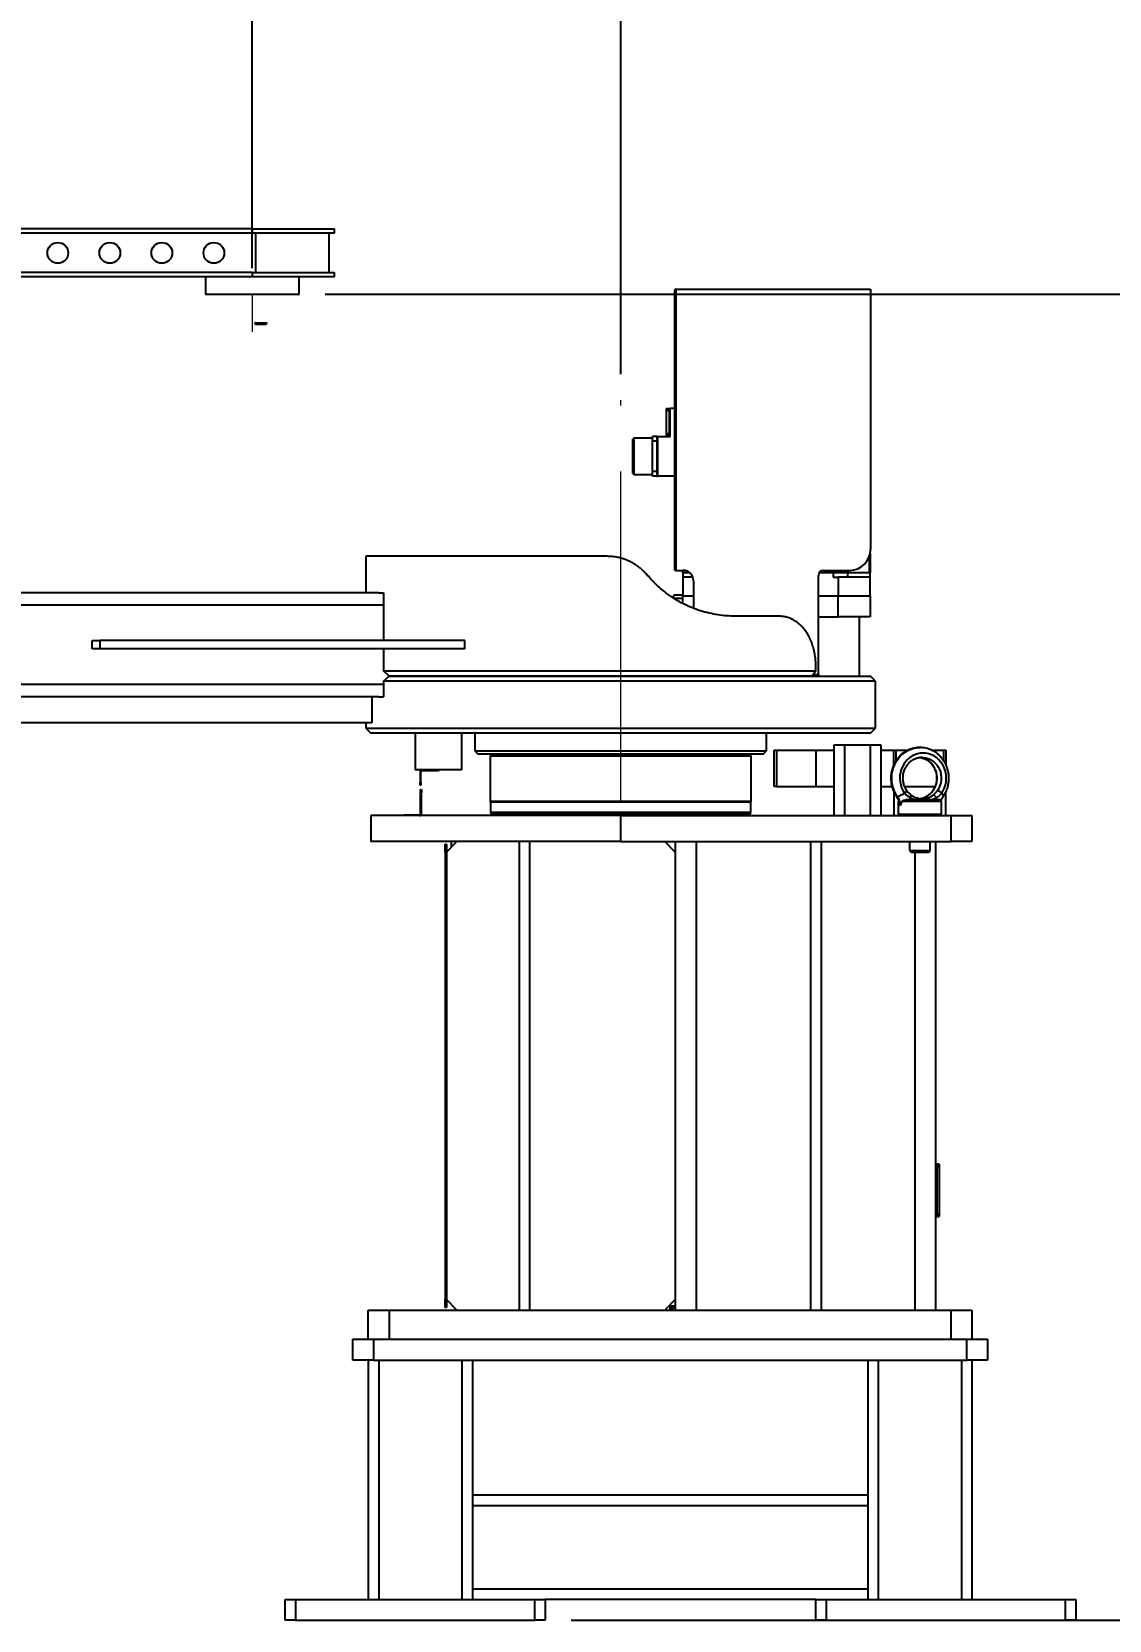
# Model space of a CAD drawing. Header units: millimetres. Extents: x 1 to 7426, y 0 to 5250.
# Drawn here: x 2640 to 3676, y 2807 to 4333 of the extents above; entities that cross this region are included whole.
import ezdxf

# ---------------------------------------------------------------- set-up
doc = ezdxf.new("R2010")
doc.units = ezdxf.units.MM
doc.header["$LTSCALE"] = 25
doc.linetypes.add('CENTERX2', pattern=[20.32, 12.7, -2.54, 2.54, -2.54])
doc.layers.add('标注层', color=137, linetype='Continuous', lineweight=25)
doc.styles.add('SLDTEXTSTYLE2', font='TXT', dxfattribs={"width": 0.7})
doc.dimstyles.new('SLDDIMSTYLE0', dxfattribs={"dimtxt": 80, "dimasz": 75, "dimexe": 0, "dimexo": 0.0625, "dimgap": 20, "dimtad": 2, "dimrnd": 1e-09, "dimzin": 12, "dimdsep": 46, "dimtxsty": 'SLDTEXTSTYLE2', "dimsah": 1, "dimcen": 0.09, "dimadec": 0, "dimazin": 3, "dimtfac": 1, "dimtofl": 0, "dimtmove": 0, "dimatfit": 3, "dimfxl": 0, "dimfrac": 2, "dimtolj": 1, "dimtzin": 12, "dimarcsym": 0})

# ---------------------------------------------------------------- blocks, each defined once
blk = doc.blocks.new('_D')
at = {"layer": '标注层'}
for p, q in [((3206.3, 4004), (3206.3, 4567.8)), ((1902.3, 4542.8), (3206.3, 4542.8))]:
    blk.add_line(p, q, dxfattribs=at)
for points in [[(1902.3, 4542.8), (1977.3, 4530.3), (1977.3, 4555.3)], [(3206.3, 4542.8), (3131.3, 4555.3), (3131.3, 4530.3)]]:
    blk.add_solid(points, dxfattribs=at)
at = {"layer": '标注层', "insert": (2515.8, 4645.9), "char_height": 80, "attachment_point": 1, "style": 'SLDTEXTSTYLE2'}
blk.add_mtext('1304', dxfattribs=at)
blk = doc.blocks.new('_D_1')
at = {"layer": '标注层'}
for p, q in [((2852.3, 4106), (2852.3, 4425.6)), ((2852.3, 4400.6), (1902.3, 4400.6))]:
    blk.add_line(p, q, dxfattribs=at)
for points in [[(1902.3, 4400.6), (1977.3, 4388.1), (1977.3, 4413.1)], [(2852.3, 4400.6), (2777.3, 4413.1), (2777.3, 4388.1)]]:
    blk.add_solid(points, dxfattribs=at)
at = {"layer": '标注层', "insert": (2316.2, 4503.7), "char_height": 80, "attachment_point": 1, "style": 'SLDTEXTSTYLE2'}
blk.add_mtext('950', dxfattribs=at)
blk = doc.blocks.new('_D_3')
at = {"layer": '标注层'}
for p, q in [((2922.3, 4081), (3868.8, 4081)), ((3843.8, 4081), (3843.8, 2806.9)), ((3158.8, 2806.9), (3868.8, 2806.9))]:
    blk.add_line(p, q, dxfattribs=at)
for points in [[(3843.8, 4081), (3831.3, 4006), (3856.3, 4006)], [(3843.8, 2806.9), (3856.3, 2881.9), (3831.3, 2881.9)]]:
    blk.add_solid(points, dxfattribs=at)
at = {"layer": '标注层', "insert": (3740.6, 3312.9), "char_height": 80, "attachment_point": 1, "rotation": 90, "style": 'SLDTEXTSTYLE2'}
blk.add_mtext('1274.1', dxfattribs=at)

msp = doc.modelspace()

# ---------------------------------------------------------------- linework, layer by layer
at = {"color": 7, "linetype": 'Continuous', "lineweight": 25}
for p, q in [((2852.272, 4139.544), (2342.723, 4139.544)), ((2852.272, 4143.544), (2400.223, 4143.544)), ((2852.272, 4143.544), (2852.272, 4139.544)), ((2852.272, 4143.544), (2931.272, 4143.544)), ((2931.272, 4139.544), (2852.272, 4139.544)), ((2855.363, 4139.544), (2855.363, 4101.544)), ((2926.272, 4101.544), (2926.272, 4139.544)), ((2931.272, 4139.544), (2931.272, 4143.544)), ((2852.272, 4101.544), (1973.9, 4101.544)), ((2852.272, 4097.544), (1973.9, 4097.544)), ((2807.272, 4097.544), (2807.272, 4081.044)), ((2852.272, 4101.544), (2852.272, 4097.544)), ((2852.272, 4101.544), (2931.272, 4101.544)), ((2931.272, 4097.544), (2852.272, 4097.544)), ((2897.272, 4081.044), (2897.272, 4097.544)), ((2931.272, 4097.544), (2931.272, 4101.544)), ((2807.272, 4081.044), (2807.772, 4080.544)), ((2807.272, 4081.044), (2861.087, 4081.044)), ((2808.634, 4080.544), (2807.772, 4080.544)), ((2827.579, 4080.544), (2808.634, 4080.544)), ((2860.989, 4080.544), (2827.579, 4080.544)), ((2889.292, 4080.544), (2860.989, 4080.544)), ((2861.087, 4081.044), (2897.272, 4081.044)), ((2896.772, 4080.544), (2889.292, 4080.544)), ((2896.772, 4080.544), (2897.272, 4081.044)), ((3258.272, 4080.544), (3258.272, 4084.544)), ((3258.272, 3815.544), (3258.272, 4080.544)), ((3259.272, 4080.544), (3258.272, 4080.544)), ((3259.272, 4085.544), (3259.272, 4080.544)), ((3259.272, 4085.544), (3446.272, 4085.544)), ((3259.272, 4080.544), (3259.272, 3815.544)), ((3446.272, 4080.544), (3259.272, 4080.544)), ((3446.272, 4085.544), (3446.272, 4080.544)), ((3446.272, 4080.544), (3446.272, 3835.544)), ((2854.824, 4053.204), (2854.824, 4052.504)), ((2855.124, 4053.504), (2865.491, 4053.504)), ((2855.124, 4052.204), (2865.491, 4052.204)), ((2865.793, 4053.204), (2865.793, 4052.504)), ((3249.897, 3971.086), (3252.897, 3971.086)), ((3249.897, 3971.086), (3249.897, 3969.086)), ((3249.897, 3969.086), (3252.897, 3969.086)), ((3249.897, 3969.086), (3249.897, 3947.086)), ((3252.897, 3971.086), (3252.897, 3969.086)), ((3253.897, 3970.586), (3252.897, 3970.586)), ((3252.897, 3969.086), (3252.897, 3947.086)), ((3253.897, 3968.586), (3252.897, 3968.586)), ((3253.897, 3944.044), (3253.897, 3971.044)), ((3258.272, 3971.044), (3253.897, 3971.044)), ((3218.897, 3942.544), (3217.897, 3941.544)), ((3217.897, 3908.544), (3217.897, 3941.544)), ((3236.897, 3942.544), (3218.897, 3942.544)), ((3218.897, 3942.544), (3218.897, 3907.544)), ((3240.897, 3944.094), (3236.897, 3944.094)), ((3236.897, 3939.724), (3236.897, 3944.094)), ((3240.897, 3939.724), (3236.897, 3939.724)), ((3236.897, 3910.364), (3236.897, 3939.724)), ((3240.897, 3944.094), (3240.897, 3939.724)), ((3240.897, 3944.094), (3241.897, 3944.094)), ((3240.897, 3939.724), (3240.897, 3910.364)), ((3240.897, 3939.724), (3241.897, 3939.724)), ((3241.897, 3944.094), (3241.897, 3944.044)), ((3241.897, 3906.044), (3241.897, 3944.044)), ((3241.897, 3944.044), (3253.897, 3944.044)), ((3249.897, 3947.086), (3249.897, 3945.086)), ((3249.897, 3947.086), (3252.897, 3947.086)), ((3249.897, 3945.086), (3252.897, 3945.086)), ((3252.897, 3947.586), (3253.897, 3947.586)), ((3252.897, 3947.086), (3252.897, 3945.086)), ((3253.897, 3945.586), (3252.897, 3945.586)), ((3217.897, 3908.544), (3218.897, 3907.544)), ((3218.897, 3907.544), (3236.897, 3907.544)), ((3240.897, 3910.364), (3236.897, 3910.364)), ((3236.897, 3905.994), (3236.897, 3910.364)), ((3240.897, 3910.364), (3240.897, 3905.994)), ((3240.897, 3910.364), (3241.897, 3910.364)), ((3240.897, 3905.994), (3236.897, 3905.994)), ((3240.897, 3905.994), (3241.897, 3905.994)), ((3258.272, 3906.044), (3241.897, 3906.044)), ((3241.897, 3906.044), (3241.897, 3905.994)), ((3445.897, 3831.689), (3445.897, 3813.044)), ((2961.272, 3829.044), (2961.272, 3794.044)), ((3193.415, 3829.044), (2961.272, 3829.044)), ((3259.272, 3815.544), (3258.272, 3815.544)), ((3259.272, 3815.544), (3266.272, 3815.544)), ((3265.897, 3813.044), (3265.897, 3815.544)), ((3401.272, 3815.544), (3426.272, 3815.544)), ((3410.397, 3815.544), (3410.397, 3813.044)), ((3265.897, 3813.044), (3265.897, 3809.044)), ((3272.886, 3813.044), (3265.897, 3813.044)), ((3265.897, 3809.044), (3265.897, 3791.044)), ((3275.639, 3809.044), (3265.897, 3809.044)), ((3272.886, 3813.044), (3266.397, 3813.044)), ((3276.272, 3805.544), (3276.272, 3779.137)), ((3396.272, 3715.544), (3396.272, 3810.544)), ((3410.397, 3813.044), (3396.942, 3813.044)), ((3409.897, 3813.044), (3396.942, 3813.044)), ((3410.397, 3813.044), (3410.397, 3809.044)), ((3410.397, 3813.044), (3410.584, 3813.044)), ((3410.397, 3809.044), (3415.397, 3809.044)), ((3424.202, 3813.044), (3410.584, 3813.044)), ((3415.397, 3809.044), (3415.397, 3791.044)), ((3445.897, 3809.044), (3415.397, 3809.044)), ((3424.202, 3813.044), (3424.592, 3813.044)), ((3424.351, 3813.044), (3424.351, 3809.044)), ((3445.897, 3813.044), (3424.592, 3813.044)), ((3445.397, 3813.044), (3424.592, 3813.044)), ((3445.897, 3809.044), (3445.897, 3813.044)), ((3445.897, 3791.044), (3445.897, 3809.044)), ((2974.02, 3794.044), (2021.272, 3794.044)), ((2974.02, 3794.044), (2978.401, 3794.044)), ((2978.401, 3794.044), (2978.401, 3748.044)), ((3265.897, 3791.744), (3258.33, 3791.744)), ((3258.33, 3788.744), (3265.897, 3788.744)), ((3265.897, 3783.787), (3265.897, 3791.044)), ((3265.897, 3791.044), (3276.272, 3791.044)), ((3396.272, 3791.044), (3415.397, 3791.044)), ((3415.397, 3771.044), (3415.397, 3791.044)), ((3415.397, 3791.044), (3445.897, 3791.044)), ((3445.897, 3791.044), (3445.897, 3771.044)), ((3357.864, 3771.544), (3316.272, 3771.544)), ((3396.272, 3771.044), (3415.397, 3771.044)), ((3445.897, 3771.044), (3415.397, 3771.044)), ((3435.897, 3714.044), (3435.897, 3771.044)), ((2698.401, 3740.044), (2698.401, 3748.044)), ((2698.401, 3748.044), (2705.834, 3748.044)), ((2705.834, 3740.044), (2698.401, 3740.044)), ((2705.834, 3748.044), (2705.834, 3740.044)), ((3056.372, 3748.044), (2705.834, 3748.044)), ((3056.372, 3740.044), (2705.834, 3740.044)), ((2978.401, 3740.044), (2978.401, 3719.044)), ((3056.372, 3740.044), (3056.372, 3748.044)), ((2983.786, 3714.044), (2978.401, 3719.044)), ((2978.401, 3719.044), (3393.953, 3719.044)), ((2978.401, 3709.044), (2983.786, 3714.044)), ((2978.401, 3709.044), (2978.401, 3694.044)), ((3451.272, 3709.044), (2978.401, 3709.044)), ((2983.786, 3714.044), (3446.272, 3714.044)), ((3390.123, 3714.044), (2983.786, 3714.044)), ((3393.953, 3719.044), (3390.123, 3714.044)), ((3391.272, 3715.544), (3396.272, 3715.544)), ((3393.953, 3719.044), (3393.953, 3721.544)), ((3396.272, 3715.544), (3396.272, 3714.044)), ((3451.272, 3709.044), (3446.272, 3714.044)), ((3451.272, 3664.044), (3451.272, 3709.044)), ((2974.02, 3694.044), (2021.272, 3694.044)), ((2967.073, 3694.044), (2967.073, 3669.044)), ((2974.02, 3694.044), (2978.401, 3694.044)), ((2967.073, 3669.044), (2467.073, 3669.044)), ((2961.272, 3669.044), (2961.272, 3664.044)), ((2961.272, 3664.044), (2966.272, 3659.044)), ((2961.272, 3664.044), (3451.272, 3664.044)), ((3446.272, 3659.044), (3451.272, 3664.044)), ((3446.272, 3659.044), (2966.272, 3659.044)), ((3008.772, 3659.044), (3008.772, 3624.044)), ((3053.772, 3624.044), (3053.772, 3659.044)), ((3066.272, 3659.044), (3066.272, 3642.044)), ((3346.272, 3642.044), (3346.272, 3659.044)), ((3411.272, 3579.944), (3411.272, 3647.944)), ((3411.272, 3647.944), (3421.272, 3647.944)), ((3421.272, 3647.944), (3421.272, 3579.944)), ((3421.272, 3647.944), (3446.272, 3647.944)), ((3446.272, 3579.944), (3446.272, 3647.944)), ((3446.272, 3647.944), (3456.272, 3647.944)), ((3456.272, 3647.944), (3456.272, 3579.944)), ((3066.272, 3642.044), (3069.272, 3639.044)), ((3066.272, 3642.044), (3346.272, 3642.044)), ((3343.272, 3639.044), (3069.272, 3639.044)), ((3081.272, 3637.544), (3080.772, 3637.044)), ((3080.772, 3637.044), (3080.772, 3593.444)), ((3230.756, 3637.044), (3080.772, 3637.044)), ((3081.272, 3639.044), (3081.272, 3637.544)), ((3230.658, 3637.544), (3081.272, 3637.544)), ((3331.272, 3637.544), (3230.658, 3637.544)), ((3331.772, 3637.044), (3230.756, 3637.044)), ((3331.272, 3637.544), (3331.272, 3639.044)), ((3331.772, 3637.044), (3331.272, 3637.544)), ((3331.772, 3593.444), (3331.772, 3637.044)), ((3343.272, 3639.044), (3346.272, 3642.044)), ((3353.772, 3607.944), (3353.772, 3642.944)), ((3353.772, 3642.944), (3356.058, 3642.944)), ((3356.058, 3642.944), (3356.058, 3607.944)), ((3356.058, 3642.944), (3393.772, 3642.944)), ((3393.772, 3642.944), (3393.772, 3607.944)), ((3393.772, 3642.944), (3411.272, 3642.944)), ((3456.272, 3642.944), (3468.772, 3642.944)), ((3468.772, 3628.949), (3468.772, 3642.944)), ((3468.772, 3642.944), (3470.772, 3642.944)), ((3470.772, 3642.944), (3470.772, 3632.588)), ((3470.772, 3642.944), (3482.752, 3642.944)), ((3494.476, 3645.312), (3493.038, 3645.344)), ((3494.217, 3645.356), (3494.481, 3645.351)), ((3495.798, 3635.944), (3496.612, 3635.924)), ((3504.811, 3642.944), (3516.772, 3642.944)), ((3516.772, 3632.568), (3516.772, 3642.944)), ((3516.772, 3642.944), (3518.772, 3642.944)), ((3518.772, 3642.944), (3518.772, 3629.018)), ((3053.772, 3624.044), (3008.772, 3624.044)), ((3013.472, 3622.244), (3013.472, 3612.044)), ((3014.272, 3612.044), (3014.272, 3622.244)), ((3015.272, 3623.244), (3030.272, 3623.244)), ((3030.272, 3623.244), (3030.272, 3624.044)), ((3032.272, 3623.244), (3030.272, 3623.244)), ((3032.272, 3624.044), (3032.272, 3623.244)), ((3013.472, 3612.044), (3014.272, 3612.044)), ((3013.472, 3609.044), (3013.472, 3612.044)), ((3014.272, 3609.044), (3013.472, 3609.044)), ((3013.972, 3601.944), (3013.972, 3604.944)), ((3013.972, 3604.944), (3014.772, 3604.944)), ((3013.972, 3581.744), (3013.972, 3601.944)), ((3014.772, 3601.944), (3013.972, 3601.944)), ((3014.272, 3612.044), (3014.272, 3609.044)), ((3014.772, 3604.944), (3014.772, 3601.944)), ((3014.772, 3581.744), (3014.772, 3601.944)), ((3356.058, 3607.944), (3353.772, 3607.944)), ((3356.058, 3607.944), (3393.772, 3607.944)), ((3393.772, 3607.944), (3411.272, 3607.944)), ((3456.272, 3607.944), (3466.939, 3607.944)), ((3468.772, 3602.87), (3468.772, 3579.944)), ((3479.106, 3607.944), (3508.445, 3607.944)), ((3518.772, 3579.944), (3518.772, 3602.939)), ((3080.772, 3593.444), (3081.272, 3592.944)), ((3230.756, 3593.444), (3080.772, 3593.444)), ((3081.272, 3592.944), (3081.272, 3583.044)), ((3230.658, 3592.944), (3081.272, 3592.944)), ((3331.272, 3592.944), (3230.658, 3592.944)), ((3331.772, 3593.444), (3230.756, 3593.444)), ((3331.272, 3592.944), (3331.772, 3593.444)), ((3331.272, 3583.044), (3331.272, 3592.944)), ((3471.826, 3598.443), (3471.932, 3598.443)), ((3471.932, 3598.443), (3472.041, 3598.443)), ((3473.072, 3593.544), (3473.072, 3581.444)), ((3473.686, 3592.729), (3474.523, 3589.519)), ((3474.651, 3589.519), (3474.523, 3589.519)), ((3474.783, 3589.519), (3474.651, 3589.519)), ((3476.561, 3593.544), (3474.783, 3589.519)), ((3485.228, 3595.044), (3484.594, 3597.354)), ((3484.594, 3597.354), (3488.235, 3595.044)), ((3495.955, 3595.944), (3494.883, 3595.978)), ((3505.973, 3595.044), (3509.615, 3597.354)), ((3509.615, 3597.354), (3508.981, 3595.044)), ((3514.472, 3581.444), (3514.472, 3593.544)), ((2966.272, 3579.944), (2966.272, 3554.944)), ((3206.272, 3579.944), (2966.272, 3579.944)), ((2997.972, 3579.944), (2997.972, 3580.744)), ((2997.972, 3580.744), (2999.972, 3580.744)), ((2999.972, 3580.744), (2999.972, 3579.944)), ((2999.972, 3580.744), (3012.972, 3580.744)), ((3081.272, 3583.044), (3082.196, 3581.444)), ((3230.658, 3583.044), (3081.272, 3583.044)), ((3230.478, 3581.444), (3082.196, 3581.444)), ((3106.772, 3581.444), (3106.772, 3579.944)), ((3206.272, 3554.944), (3206.272, 3579.944)), ((3206.272, 3579.944), (3523.772, 3579.944)), ((3330.348, 3581.444), (3230.478, 3581.444)), ((3331.272, 3583.044), (3230.658, 3583.044)), ((3305.772, 3579.944), (3305.772, 3581.444)), ((3330.348, 3581.444), (3331.272, 3583.044)), ((3523.772, 3554.944), (3523.772, 3579.944)), ((3523.772, 3579.944), (3543.772, 3579.944)), ((3543.772, 3579.944), (3543.772, 3554.944)), ((3206.272, 3554.944), (2966.272, 3554.944)), ((3037.772, 3552.444), (3038.772, 3552.444)), ((3037.772, 3544.444), (3037.772, 3552.444)), ((3038.772, 3544.444), (3037.772, 3544.444)), ((3037.772, 3544.444), (3037.772, 3115.444)), ((3048.772, 3554.944), (3038.772, 3544.944)), ((3038.772, 3552.444), (3038.772, 3544.944)), ((3038.772, 3544.944), (3038.772, 3114.944)), ((3038.772, 3544.444), (3038.772, 3115.444)), ((3043.772, 3549.944), (3043.772, 3554.944)), ((3108.772, 3554.944), (3108.772, 3104.944)), ((3118.772, 3554.944), (3118.772, 3104.944)), ((3206.272, 3554.944), (3523.772, 3554.944)), ((3258.772, 3544.944), (3248.772, 3554.944)), ((3258.772, 3554.944), (3258.772, 3104.944)), ((3278.772, 3554.944), (3278.772, 3104.944)), ((3388.772, 3554.944), (3388.772, 3104.944)), ((3398.772, 3554.944), (3398.772, 3104.944)), ((3483.772, 3554.944), (3483.772, 3546.444)), ((3483.772, 3546.444), (3485.272, 3544.944)), ((3483.772, 3546.444), (3503.772, 3546.444)), ((3485.272, 3544.944), (3485.92, 3544.944)), ((3485.92, 3544.944), (3502.272, 3544.944)), ((3502.272, 3544.944), (3503.772, 3546.444)), ((3503.772, 3546.444), (3503.772, 3554.944)), ((3508.772, 3554.944), (3508.772, 3104.944)), ((3543.772, 3554.944), (3523.772, 3554.944)), ((3508.772, 3244.944), (3510.272, 3244.944)), ((3510.272, 3243.944), (3508.772, 3243.944)), ((3510.272, 3244.944), (3510.272, 3243.944)), ((3512.272, 3244.944), (3510.272, 3244.944)), ((3510.272, 3195.944), (3510.272, 3243.944)), ((3510.272, 3242.944), (3512.272, 3242.944)), ((3510.272, 3196.944), (3510.272, 3242.944)), ((3512.272, 3244.944), (3512.272, 3242.944)), ((3512.272, 3242.944), (3512.272, 3196.944)), ((3508.772, 3195.944), (3510.272, 3195.944)), ((3510.272, 3194.944), (3508.772, 3194.944)), ((3512.272, 3196.944), (3510.272, 3196.944)), ((3510.272, 3195.944), (3510.272, 3194.944)), ((3510.272, 3194.944), (3512.272, 3194.944)), ((3512.272, 3196.944), (3512.272, 3194.944)), ((3037.772, 3107.444), (3037.772, 3115.444)), ((3037.772, 3115.444), (3038.772, 3115.444)), ((3038.772, 3114.944), (3038.772, 3107.444)), ((3038.772, 3114.944), (3048.772, 3104.944)), ((3248.772, 3104.944), (3258.772, 3114.944)), ((2963.772, 3076.944), (2963.772, 3104.944)), ((2963.772, 3104.944), (2983.772, 3104.944)), ((2983.772, 3104.944), (2983.772, 3076.944)), ((2983.772, 3104.944), (3523.772, 3104.944)), ((3038.772, 3107.444), (3037.772, 3107.444)), ((3253.772, 3108.819), (3253.772, 3109.944)), ((3253.772, 3106.944), (3253.772, 3108.819)), ((3253.772, 3104.944), (3253.772, 3106.944)), ((3253.772, 3106.944), (3255.772, 3106.944)), ((3255.772, 3106.944), (3255.772, 3104.944)), ((3258.772, 3106.944), (3255.772, 3106.944)), ((3523.772, 3076.944), (3523.772, 3104.944)), ((3523.772, 3104.944), (3543.772, 3104.944)), ((3543.772, 3104.944), (3543.772, 3076.944)), ((2948.772, 3056.944), (2948.772, 3076.944)), ((2948.772, 3076.944), (2968.772, 3076.944)), ((2968.772, 3076.944), (2968.772, 3056.944)), ((2968.772, 3076.944), (3538.772, 3076.944)), ((3538.772, 3056.944), (3538.772, 3076.944)), ((3538.772, 3076.944), (3558.772, 3076.944)), ((3558.772, 3076.944), (3558.772, 3056.944)), ((2968.772, 3056.944), (2948.772, 3056.944)), ((2963.772, 3056.944), (2963.772, 2826.944)), ((2968.772, 3056.944), (3538.772, 3056.944)), ((2973.772, 3056.944), (2973.772, 2826.944)), ((3053.772, 3056.944), (3053.772, 2826.944)), ((3063.772, 3056.944), (3063.772, 2926.944)), ((3443.772, 3056.944), (3443.772, 2926.944)), ((3453.772, 3056.944), (3453.772, 2826.944)), ((3533.772, 3056.944), (3533.772, 2826.944)), ((3558.772, 3056.944), (3538.772, 3056.944)), ((3543.772, 3056.944), (3543.772, 2826.944)), ((3443.772, 2926.944), (3063.772, 2926.944)), ((3063.772, 2926.944), (3063.772, 2916.944)), ((3443.772, 2916.944), (3063.772, 2916.944)), ((3063.772, 2916.944), (3063.772, 2836.944)), ((3443.772, 2926.944), (3443.772, 2916.944)), ((3443.772, 2916.944), (3443.772, 2836.944)), ((2883.772, 2806.944), (2883.772, 2826.944)), ((2883.772, 2826.944), (2893.772, 2826.944)), ((2893.772, 2826.944), (2893.772, 2806.944)), ((2893.772, 2826.944), (3123.772, 2826.944)), ((3443.772, 2836.944), (3063.772, 2836.944)), ((3063.772, 2836.944), (3063.772, 2826.944)), ((3123.772, 2806.944), (3123.772, 2826.944)), ((3123.772, 2826.944), (3133.772, 2826.944)), ((3133.772, 2826.944), (3133.772, 2806.944)), ((3393.772, 2826.944), (3133.772, 2826.944)), ((3393.772, 2806.944), (3393.772, 2826.944)), ((3393.772, 2826.944), (3403.772, 2826.944)), ((3403.772, 2826.944), (3403.772, 2806.944)), ((3403.772, 2826.944), (3633.772, 2826.944)), ((3443.772, 2836.944), (3443.772, 2826.944)), ((3633.772, 2806.944), (3633.772, 2826.944)), ((3633.772, 2826.944), (3643.772, 2826.944)), ((3643.772, 2826.944), (3643.772, 2806.944)), ((2893.772, 2806.944), (2883.772, 2806.944)), ((2893.772, 2806.944), (3123.772, 2806.944)), ((3133.772, 2806.944), (3123.772, 2806.944)), ((3403.772, 2806.944), (3393.772, 2806.944)), ((3403.772, 2806.944), (3633.772, 2806.944)), ((3643.772, 2806.944), (3633.772, 2806.944))]:
    msp.add_line(p, q, dxfattribs=at)
at = {"color": 7, "linetype": 'CENTERX2', "lineweight": 18}
for p, q in [((2852.272, 4081.044), (2852.272, 4044.676)), ((3206.272, 3592.944), (3206.272, 3979.001))]:
    msp.add_line(p, q, dxfattribs=at)
at = {"color": 8, "linetype": 'Continuous', "lineweight": 25}
for p, q in [((2854.824, 4053.204), (2865.793, 4053.204)), ((2854.824, 4052.504), (2865.793, 4052.504)), ((3266.397, 3815.543), (3266.397, 3813.044)), ((3409.897, 3813.044), (3409.897, 3815.544)), ((3410.584, 3813.044), (3410.584, 3815.544)), ((3424.202, 3815.544), (3424.202, 3813.044)), ((3424.592, 3815.544), (3424.592, 3813.044)), ((3445.397, 3813.044), (3445.397, 3829.693)), ((2978.401, 3782.044), (2021.272, 3782.044)), ((2978.401, 3706.044), (2021.272, 3706.044)), ((3514.472, 3593.544), (3476.561, 3593.544)), ((3502.195, 3599.641), (3502.467, 3599.779)), ((3474.651, 3581.444), (3473.072, 3581.444)), ((3474.651, 3581.444), (3514.472, 3581.444)), ((3488.772, 3544.944), (3488.772, 3104.944)), ((3258.772, 3108.819), (3253.772, 3108.819))]:
    msp.add_line(p, q, dxfattribs=at)
at = {"color": 8, "linetype": 'Continuous', "lineweight": 25, "flags": 128}
for points in [[(3471.826, 3598.443), (3470.177, 3601.154), (3468.815, 3604.046), (3467.755, 3607.082), (3467.011, 3610.226), (3466.592, 3613.44), (3466.502, 3616.684), (3466.742, 3619.92), (3467.311, 3623.107), (3468.2, 3626.206), (3469.4, 3629.181), (3470.895, 3631.994), (3472.667, 3634.613), (3474.695, 3637.003), (3476.953, 3639.138), (3479.416, 3640.99), (3482.052, 3642.537), (3484.829, 3643.76), (3487.713, 3644.644), (3490.671, 3645.179), (3493.038, 3645.351)], [(3472.041, 3598.443), (3470.393, 3601.154), (3469.031, 3604.046), (3467.971, 3607.082), (3467.227, 3610.226), (3466.807, 3613.44), (3466.717, 3616.684), (3466.958, 3619.92), (3467.526, 3623.107), (3468.416, 3626.206), (3469.615, 3629.181), (3471.11, 3631.994), (3472.882, 3634.613), (3474.91, 3637.003), (3477.169, 3639.138), (3479.631, 3640.99), (3482.267, 3642.537), (3485.044, 3643.76), (3487.929, 3644.644), (3490.886, 3645.179), (3493.88, 3645.359), (3494.217, 3645.356)], [(3506.595, 3604.044), (3507.929, 3606.296), (3508.973, 3608.719), (3509.709, 3611.272), (3510.124, 3613.908), (3510.211, 3616.581), (3509.967, 3619.242), (3509.398, 3621.845), (3508.513, 3624.342), (3507.328, 3626.688), (3505.865, 3628.843), (3504.148, 3630.767), (3502.211, 3632.426), (3500.086, 3633.79), (3497.812, 3634.835), (3495.429, 3635.542), (3493.653, 3635.837)], [(3496.612, 3635.924), (3497.033, 3635.899), (3499.482, 3635.542), (3501.864, 3634.835), (3504.138, 3633.79), (3506.263, 3632.426), (3508.201, 3630.767), (3509.917, 3628.843), (3511.38, 3626.688), (3512.565, 3624.342), (3513.45, 3621.845), (3514.02, 3619.242), (3514.263, 3616.581), (3514.177, 3613.908), (3513.762, 3611.272), (3513.025, 3608.719), (3511.981, 3606.296), (3510.647, 3604.044)]]:
    msp.add_lwpolyline(points, dxfattribs=at)
at = {"color": 7, "linetype": 'Continuous', "lineweight": 25, "flags": 128}
msp.add_lwpolyline([(3514.782, 3601.583), (3516.271, 3604.065), (3517.467, 3606.725), (3518.355, 3609.524), (3518.919, 3612.419), (3519.151, 3615.367), (3519.049, 3618.324), (3518.613, 3621.245), (3517.851, 3624.087), (3516.772, 3626.806), (3515.395, 3629.362), (3513.739, 3631.716), (3511.83, 3633.833), (3509.695, 3635.682), (3507.368, 3637.233), (3504.883, 3638.465), (3502.277, 3639.358), (3499.59, 3639.9), (3496.861, 3640.081), (3494.133, 3639.9), (3491.446, 3639.358), (3488.84, 3638.465), (3486.355, 3637.233), (3484.028, 3635.682), (3481.893, 3633.833), (3479.984, 3631.716), (3478.328, 3629.362), (3476.951, 3626.806), (3475.872, 3624.087), (3475.11, 3621.245), (3474.674, 3618.324), (3474.572, 3615.367), (3474.804, 3612.419), (3475.368, 3609.524), (3476.256, 3606.725), (3477.452, 3604.065), (3478.941, 3601.583)], dxfattribs=at)
at = {"color": 7, "linetype": 'Continuous', "lineweight": 25}
for centre in [(2665.363, 4120.544), (2715.363, 4120.544), (2765.363, 4120.544), (2815.363, 4120.544)]:
    msp.add_circle(centre, 10, dxfattribs=at)
for centre, radius, start, end in [((3259.272, 4084.544), 1, 90, 180), ((2855.124, 4053.204), 0.3, 90, 180), ((2855.124, 4052.504), 0.3, 180, 270), ((3426.272, 3835.544), 20, 270, 0), ((3266.272, 3805.544), 10, 0, 90), ((3401.272, 3810.544), 5, 90, 180), ((3258.33, 3790.244), 1.5, 90, 270), ((3015.272, 3622.244), 1.8, 90, 180), ((3015.272, 3622.244), 1, 90, 180), ((3474.572, 3593.544), 1.5, 153.421993, 180), ((3512.972, 3593.544), 1.5, 0, 90), ((3012.972, 3581.744), 1, 270, 0), ((3012.972, 3581.744), 1.8, 270, 0), ((3474.572, 3581.444), 1.5, 180, 270), ((3512.972, 3581.444), 1.5, 270, 0)]:
    msp.add_arc(centre, radius, start, end, dxfattribs=at)
at = {"color": 8, "linetype": 'Continuous', "lineweight": 25}
for centre, radius, start, end in [((3491.445, 3613.631), 17.702, 279.476481, 308.510816), ((3495.895, 3613.462), 17.519, 270.197548, 308.639805)]:
    msp.add_arc(centre, radius, start, end, dxfattribs=at)
at = {"color": 7, "linetype": 'Continuous', "lineweight": 25}
for points, knots in [([(2865.491, 4053.504), (2865.512, 4053.503), (2865.567, 4053.499), (2865.652, 4053.464), (2865.73, 4053.396), (2865.781, 4053.307), (2865.793, 4053.238), (2865.793, 4053.204), (2865.793, 4053.204)], [0, 0, 0, 0, 0.1352734, 0.35210573, 0.56810333, 0.78307704, 0.99683316, 1, 1, 1, 1]), ([(2865.793, 4052.504), (2865.79, 4052.475), (2865.785, 4052.412), (2865.739, 4052.324), (2865.667, 4052.253), (2865.579, 4052.211), (2865.518, 4052.206), (2865.491, 4052.204)], [0, 0, 0, 0, 0.18561947, 0.39834423, 0.61193699, 0.82643217, 1, 1, 1, 1]), ([(3231.808, 3811.075), (3229.944, 3813.113), (3227.119, 3816.2), (3222.692, 3819.643), (3219.169, 3821.972), (3215.488, 3823.971), (3211.655, 3825.662), (3207.651, 3827.039), (3203.253, 3828.136), (3198.495, 3828.895), (3195.115, 3828.994), (3193.415, 3829.044)], [0, 0, 0, 0, 0.18916932, 0.28655874, 0.38394966, 0.47862506, 0.57330395, 0.67078825, 0.76827054, 0.88351357, 1, 1, 1, 1]), ([(3316.272, 3771.544), (3313.552, 3771.602), (3308.113, 3771.718), (3299.737, 3772.689), (3291.254, 3774.306), (3282.792, 3776.639), (3274.509, 3779.655), (3266.387, 3783.366), (3258.445, 3787.821), (3251.543, 3792.487), (3245.707, 3797.076), (3240.82, 3801.417), (3236.144, 3806.059), (3233.253, 3809.403), (3231.808, 3811.075)], [0, 0, 0, 0, 0.09068673, 0.18136719, 0.27452292, 0.36767256, 0.45844126, 0.54920584, 0.64289083, 0.73657866, 0.80191345, 0.8672485, 0.93362481, 1, 1, 1, 1]), ([(3393.953, 3721.544), (3393.913, 3723.415), (3393.833, 3727.164), (3393.201, 3732.713), (3392.199, 3738.124), (3390.782, 3743.321), (3388.977, 3748.244), (3386.793, 3752.833), (3384.23, 3757.013), (3381.319, 3760.747), (3378.09, 3763.986), (3374.558, 3766.67), (3370.773, 3768.799), (3366.706, 3770.362), (3362.397, 3771.355), (3359.375, 3771.481), (3357.864, 3771.544)], [0, 0, 0, 0, 0.07118596, 0.14259876, 0.21378481, 0.28497637, 0.35639451, 0.42758337, 0.49864499, 0.56993605, 0.64099369, 0.71153903, 0.78231171, 0.85286115, 0.92642949, 1, 1, 1, 1]), ([(3492.922, 3645.33), (3492.797, 3645.332), (3491.706, 3645.35), (3489.64, 3645.08), (3486.753, 3644.492), (3483.905, 3643.539), (3481.234, 3642.305), (3478.773, 3640.83), (3476.543, 3639.168), (3474.481, 3637.287), (3472.607, 3635.208), (3470.942, 3632.955), (3469.5, 3630.561), (3468.3, 3628.066), (3467.358, 3625.547), (3466.699, 3623.176), (3466.281, 3621.078), (3466.015, 3619.086), (3465.891, 3617.407), (3465.88, 3616.313), (3465.876, 3615.944)], [0, 0, 0, 0, 0.00862711, 0.07555027, 0.14338103, 0.21224582, 0.28227148, 0.3455313, 0.40884406, 0.4721751, 0.53546665, 0.5986139, 0.66144306, 0.72361263, 0.78436049, 0.84142085, 0.88791492, 0.92709521, 0.97540235, 1, 1, 1, 1]), ([(3477.552, 3615.944), (3477.579, 3616.79), (3477.617, 3617.983), (3477.869, 3619.728), (3478.172, 3621.211), (3478.678, 3622.94), (3479.362, 3624.7), (3480.244, 3626.462), (3481.323, 3628.176), (3482.595, 3629.8), (3484.053, 3631.299), (3485.686, 3632.639), (3487.48, 3633.792), (3489.418, 3634.728), (3491.482, 3635.428), (3493.648, 3635.841), (3495.369, 3635.999), (3496.352, 3635.912), (3496.589, 3635.891)], [0, 0, 0, 0, 0.07804187, 0.11001315, 0.16304727, 0.21823436, 0.27755478, 0.33962467, 0.40392102, 0.4700668, 0.537826, 0.60706749, 0.67775417, 0.74988641, 0.82351203, 0.8987148, 0.97555585, 1, 1, 1, 1]), ([(3493.687, 3635.806), (3493.829, 3635.797), (3494.752, 3635.738), (3496.444, 3635.308), (3498.633, 3634.524), (3500.65, 3633.45), (3502.463, 3632.184), (3504.121, 3630.699), (3505.6, 3629.023), (3506.88, 3627.188), (3507.942, 3625.241), (3508.762, 3623.261), (3509.32, 3621.419), (3509.671, 3619.771), (3509.93, 3617.995), (3509.968, 3616.724), (3509.992, 3615.944)], [0, 0, 0, 0, 0.0161526, 0.10481333, 0.19551089, 0.27659039, 0.35723821, 0.43737132, 0.51689994, 0.59561391, 0.67308246, 0.74815721, 0.81702276, 0.87063559, 0.92056341, 1, 1, 1, 1]), ([(3521.668, 3615.944), (3521.64, 3616.977), (3521.601, 3618.435), (3521.336, 3620.58), (3521.014, 3622.412), (3520.476, 3624.568), (3519.745, 3626.787), (3518.797, 3629.046), (3517.63, 3631.289), (3516.242, 3633.473), (3514.637, 3635.561), (3512.824, 3637.52), (3510.814, 3639.318), (3508.62, 3640.929), (3506.259, 3642.326), (3503.75, 3643.486), (3501.114, 3644.393), (3498.375, 3645.008), (3496.055, 3645.326), (3494.656, 3645.32), (3494.202, 3645.318)], [0, 0, 0, 0, 0.068139754, 0.096169012, 0.142658436, 0.191049774, 0.243049041, 0.297409659, 0.353623885, 0.411293322, 0.470141832, 0.52996649, 0.590622998, 0.652021495, 0.714093731, 0.776805641, 0.840153, 0.904158422, 0.968853651, 1, 1, 1, 1]), ([(3465.876, 3615.944), (3465.904, 3614.911), (3465.943, 3613.453), (3466.209, 3611.308), (3466.53, 3609.475), (3467.068, 3607.32), (3467.798, 3605.1), (3468.749, 3602.844), (3469.857, 3600.682), (3470.74, 3599.345), (3471.16, 3598.71)], [0, 0, 0, 0, 0.16845078, 0.23774448, 0.35267044, 0.47229886, 0.60084969, 0.73523507, 0.87420574, 1, 1, 1, 1]), ([(3472.041, 3598.443), (3472.417, 3598.49), (3473.17, 3598.583), (3474.881, 3599.261), (3476.851, 3600.258), (3478.244, 3601.141), (3478.941, 3601.583)], [0, 0, 0, 0, 0.2500033, 0.5000075, 0.75001072, 1, 1, 1, 1]), ([(3481.222, 3603.973), (3481.041, 3604.224), (3480.432, 3605.07), (3479.609, 3606.653), (3478.781, 3608.625), (3478.224, 3610.469), (3477.873, 3612.117), (3477.614, 3613.893), (3477.576, 3615.164), (3477.552, 3615.944)], [0, 0, 0, 0, 0.074828856, 0.252066927, 0.423819422, 0.581376324, 0.704036475, 0.818263631, 1, 1, 1, 1]), ([(3478.941, 3601.583), (3479.71, 3600.731), (3481.333, 3598.935), (3483.47, 3597.899), (3484.594, 3597.354)], [0, 0, 0, 0, 0.474090285, 1, 1, 1, 1]), ([(3485.386, 3599.63), (3484.606, 3600.268), (3483.051, 3601.539), (3481.811, 3603.151), (3481.194, 3603.954)], [0, 0, 0, 0, 0.50180767, 1, 1, 1, 1]), ([(3506.35, 3603.954), (3505.732, 3603.151), (3504.493, 3601.539), (3502.938, 3600.268), (3502.158, 3599.63)], [0, 0, 0, 0, 0.49819233, 1, 1, 1, 1]), ([(3502.467, 3599.779), (3502.96, 3600.183), (3503.987, 3601.026), (3505.415, 3602.452), (3506.213, 3603.53), (3506.595, 3604.044)], [0, 0, 0, 0, 0.32518678, 0.67762269, 1, 1, 1, 1]), ([(3509.992, 3615.944), (3509.965, 3615.098), (3509.927, 3613.905), (3509.676, 3612.159), (3509.371, 3610.677), (3508.866, 3608.947), (3508.179, 3607.19), (3507.345, 3605.493), (3506.662, 3604.454), (3506.337, 3603.959)], [0, 0, 0, 0, 0.19701954, 0.27773056, 0.41162241, 0.55094291, 0.70070571, 0.85740526, 1, 1, 1, 1]), ([(3510.647, 3604.044), (3510.278, 3603.527), (3509.509, 3602.45), (3508.284, 3601.024), (3507.305, 3600.183), (3506.834, 3599.779)], [0, 0, 0, 0, 0.32394449, 0.67506252, 1, 1, 1, 1]), ([(3509.615, 3597.354), (3510.654, 3597.899), (3512.629, 3598.935), (3514.09, 3600.731), (3514.782, 3601.583)], [0, 0, 0, 0, 0.526050325, 1, 1, 1, 1]), ([(3510.647, 3604.044), (3510.754, 3604.034), (3510.967, 3604.013), (3511.437, 3603.849), (3511.983, 3603.597), (3512.585, 3603.264), (3513.203, 3602.871), (3513.801, 3602.442), (3514.351, 3601.999), (3514.638, 3601.722), (3514.782, 3601.583)], [0, 0, 0, 0, 0.12500415, 0.25000362, 0.37498004, 0.49999044, 0.62497467, 0.74997749, 0.87497951, 1, 1, 1, 1]), ([(3516.382, 3598.709), (3516.445, 3598.793), (3517.063, 3599.622), (3518.031, 3601.337), (3519.248, 3603.819), (3520.185, 3606.342), (3520.845, 3608.711), (3521.263, 3610.81), (3521.529, 3612.802), (3521.653, 3614.481), (3521.664, 3615.575), (3521.668, 3615.944)], [0, 0, 0, 0, 0.01737966, 0.17119083, 0.32339149, 0.47210161, 0.61178745, 0.72560791, 0.82152537, 0.93978687, 1, 1, 1, 1]), ([(3471.098, 3598.781), (3471.524, 3598.097), (3472.375, 3596.725), (3473.199, 3594.655), (3473.472, 3593.273), (3473.584, 3592.706)], [0, 0, 0, 0, 0.37026267, 0.74143182, 1, 1, 1, 1]), ([(3474.523, 3589.519), (3474.519, 3589.813), (3474.509, 3590.416), (3474.431, 3591.338), (3474.297, 3592.295), (3474.096, 3593.281), (3473.862, 3594.144), (3473.587, 3594.987), (3473.231, 3595.907), (3472.663, 3597.123), (3472.126, 3597.97), (3471.826, 3598.443)], [0, 0, 0, 0, 0.09239629, 0.18921086, 0.29044944, 0.39611222, 0.50619859, 0.57269393, 0.67716747, 0.81960979, 1, 1, 1, 1]), ([(3472.041, 3598.443), (3472.352, 3597.957), (3472.911, 3597.087), (3473.433, 3595.972), (3473.733, 3595.227), (3473.893, 3594.788), (3474.013, 3594.43), (3474.32, 3593.441), (3474.691, 3591.821), (3474.754, 3590.26), (3474.783, 3589.519)], [0, 0, 0, 0, 0.18507399, 0.33179525, 0.39077598, 0.44014703, 0.47992405, 0.51009908, 0.76749087, 1, 1, 1, 1]), ([(3476.561, 3593.544), (3476.689, 3593.71), (3477.098, 3594.241), (3478.219, 3594.728), (3479.371, 3595.029), (3480.034, 3595.042), (3480.127, 3595.044)], [0, 0, 0, 0, 0.17155886, 0.55043374, 0.93722809, 1, 1, 1, 1]), ([(3512.972, 3595.044), (3512.939, 3595.044), (3512.874, 3595.044), (3512.263, 3595.044), (3511.257, 3595.044), (3509.831, 3595.044), (3508.038, 3595.044), (3505.941, 3595.044), (3503.627, 3595.044), (3501.151, 3595.044), (3498.525, 3595.044), (3495.748, 3595.044), (3492.864, 3595.044), (3489.968, 3595.044), (3487.158, 3595.044), (3484.535, 3595.044), (3482.151, 3595.044), (3480.794, 3595.044), (3480.127, 3595.044)], [0, 0, 0, 0, 0.06009731, 0.12220813, 0.1857361, 0.25000073, 0.31426325, 0.3777913, 0.43990044, 0.5000012, 0.56009665, 0.62221015, 0.68573846, 0.75000151, 0.81426012, 0.87779025, 0.93990212, 1, 1, 1, 1]), ([(3494.913, 3596.015), (3494.471, 3596.038), (3493.247, 3596.102), (3491.255, 3596.569), (3489.07, 3597.37), (3487.06, 3598.418), (3485.883, 3599.286), (3485.303, 3599.714)], [0, 0, 0, 0, 0.12899409, 0.35673807, 0.58967677, 0.79793107, 1, 1, 1, 1]), ([(3502.226, 3599.731), (3502.049, 3599.583), (3501.323, 3598.971), (3499.901, 3598.104), (3497.97, 3597.16), (3495.926, 3596.457), (3494.513, 3596.217), (3493.81, 3596.097)], [0, 0, 0, 0, 0.07270879, 0.29909932, 0.53011842, 0.76594037, 1, 1, 1, 1]), ([(3509.615, 3597.354), (3509.384, 3597.672), (3508.922, 3598.307), (3508.116, 3599.109), (3507.359, 3599.669), (3507.009, 3599.742), (3506.834, 3599.779)], [0, 0, 0, 0, 0.2500008, 0.50002452, 0.7500128, 1, 1, 1, 1]), ([(3514.299, 3594.221), (3514.311, 3594.279), (3514.501, 3595.146), (3515.183, 3596.721), (3516.025, 3598.095), (3516.446, 3598.781)], [0, 0, 0, 0, 0.03462566, 0.51789478, 1, 1, 1, 1]), ([(3474.574, 3579.944), (3474.656, 3579.944), (3474.814, 3579.944), (3475.637, 3579.944), (3476.036, 3579.944)], [0, 0, 0, 0, 0.51454258, 1, 1, 1, 1])]:
    msp.add_open_spline(points, degree=3, knots=knots, dxfattribs=at)
at = {"color": 8, "linetype": 'Continuous', "lineweight": 25}
for points, knots in [([(3478.941, 3601.583), (3479.144, 3601.722), (3479.549, 3601.999), (3480.104, 3602.442), (3480.577, 3602.871), (3480.94, 3603.264), (3481.168, 3603.596), (3481.26, 3603.855), (3481.194, 3603.946), (3481.161, 3603.991)], [0, 0, 0, 0, 0.14288728, 0.28573226, 0.42859585, 0.57142833, 0.71429346, 0.8571446, 1, 1, 1, 1]), ([(3506.362, 3603.943), (3506.367, 3603.96), (3506.388, 3604.034), (3506.505, 3604.04), (3506.595, 3604.044)], [0, 0, 0, 0, 0.23458602, 1, 1, 1, 1]), ([(3516.359, 3598.726), (3516.42, 3598.884), (3516.553, 3599.231), (3516.018, 3600.23), (3515.192, 3601.134), (3514.782, 3601.583)], [0, 0, 0, 0, 0.297916182, 0.65141859, 1, 1, 1, 1]), ([(3471.169, 3598.715), (3471.17, 3598.701), (3471.182, 3598.468), (3471.514, 3598.455), (3471.826, 3598.443)], [0, 0, 0, 0, 0.0621744, 1, 1, 1, 1]), ([(3484.594, 3597.354), (3484.697, 3597.513), (3484.907, 3597.838), (3485.153, 3598.311), (3485.337, 3598.755), (3485.461, 3599.245), (3485.468, 3599.607), (3485.313, 3599.664), (3485.278, 3599.677)], [0, 0, 0, 0, 0.14809406, 0.30221673, 0.4593686, 0.61619488, 0.91461754, 1, 1, 1, 1])]:
    msp.add_open_spline(points, degree=3, knots=knots, dxfattribs=at)

# ---------------------------------------------------------------- dimensions: what is measured, and where the dimension line sits
at = {"layer": '标注层'}
for base, p1, p2, picture, middle in [((3206.272, 4542.761), (1902.272, 4584.317), (3206.272, 3979.001), '_D', (2586.063, 4542.761)), ((1902.272, 4400.561), (2852.272, 4081.044), (1902.272, 4584.317), '_D_1', (2368.803, 4400.561))]:
    dim = msp.add_linear_dim(base=base, p1=p1, p2=p2, dimstyle='SLDDIMSTYLE0', dxfattribs=at)
    dim.commit()
    dim.dimension.update_dxf_attribs({"geometry": picture, "text_midpoint": middle, "dimtype": 160})
dim = msp.add_linear_dim(base=(3843.772, 2806.944), p1=(2897.272, 4081.044), p2=(3133.772, 2806.944), angle=90, dimstyle='SLDDIMSTYLE0', dxfattribs=at)
dim.commit()
dim.dimension.update_dxf_attribs({"geometry": '_D_3', "text_midpoint": (3843.772, 3418.083), "dimtype": 160})

doc.saveas('drawing.dxf')
